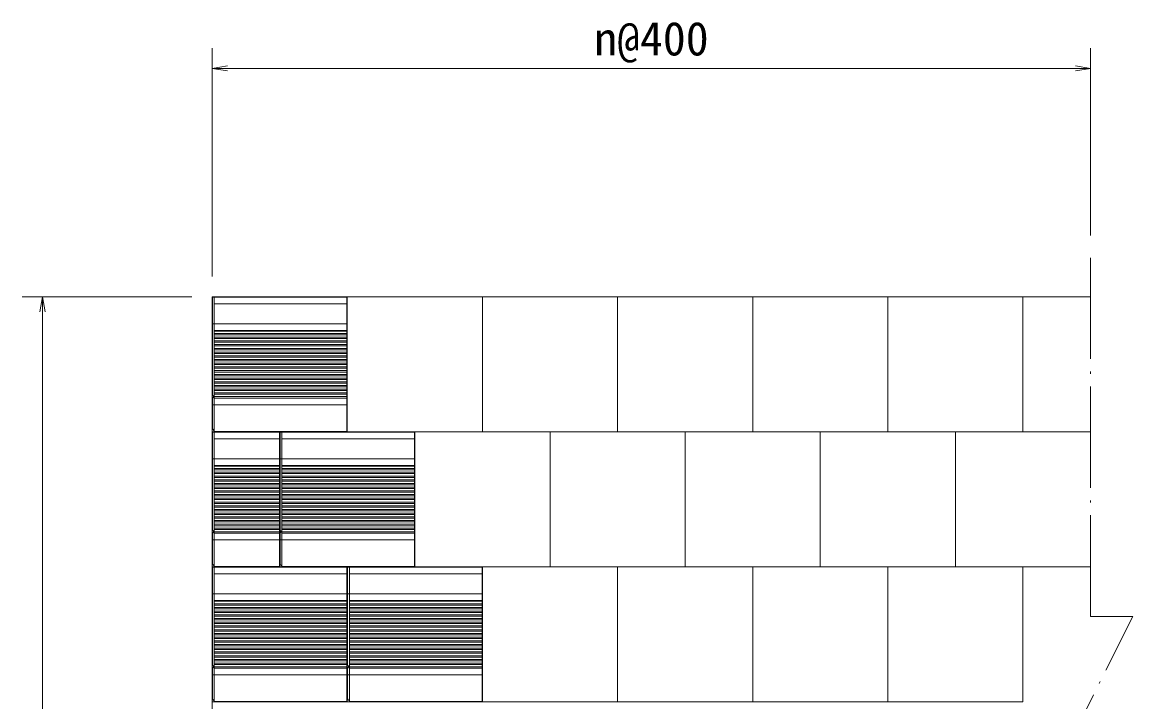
# Model space of a CAD drawing. Units: millimetres, scale not verified. Extents: x 122 to 42172, y -467 to 29233.
# Drawn here: x 27435 to 34009, y 20101 to 24126 of the extents above; entities that cross this region are included whole.
import ezdxf
from ezdxf.enums import TextEntityAlignment as Align

# ---------------------------------------------------------------- set-up
doc = ezdxf.new("R2010")
doc.units = ezdxf.units.MM
doc.header["$LTSCALE"] = 50
doc.linetypes.add('LONG_DASHED_DOTTED', pattern=[15.25, 12, -1.5, 0.25, -1.5])
for name, color, linetype, lineweight in [('D-BMK', 2, 'LONG_DASHED_DOTTED', 13), ('D-STR', 1, 'Continuous', 13), ('D-STR-DIM', 7, 'Continuous', 13), ('D-STR-STR（BLOCK）', 1, 'Continuous', 13)]:
    doc.layers.add(name, color=color, linetype=linetype, lineweight=lineweight)
doc.styles.add('ＭＳ ゴシック', font='')
doc.styles.get('ＭＳ ゴシック').set_extended_font_data('MS Gothic')

msp = doc.modelspace()

# ---------------------------------------------------------------- linework, layer by layer
at = {"layer": 'D-BMK'}
for p, q in [((33759.21, 20606.08), (33759.21, 22742.1)), ((33509.21, 19606.08), (34009.21, 20606.08)), ((33759.21, 20606.08), (34009.21, 20606.08))]:
    msp.add_line(p, q, dxfattribs=at)
at = {"layer": 'D-STR'}
for q in [(33759.21, 22500.08), (28559.21, 16900.08)]:
    msp.add_line((28559.21, 22500.08), q, dxfattribs=at)
at = {"layer": 'D-STR-DIM'}
for p, q in [((28559.21, 22620.08), (28559.21, 23972.08)), ((33759.21, 22862.1), (33759.21, 23972.08)), ((28649.21, 23867.08), (28559.21, 23852.08)), ((33669.21, 23867.08), (33759.21, 23852.08)), ((28649.21, 23837.08), (28559.21, 23852.08)), ((28559.21, 23852.08), (28649.21, 23852.08)), ((28649.21, 23852.08), (33669.21, 23852.08)), ((33669.21, 23837.08), (33759.21, 23852.08)), ((33759.21, 23852.08), (33669.21, 23852.08)), ((28439.21, 22500.08), (27434.52, 22500.08)), ((27539.52, 22410.08), (27554.52, 22500.08)), ((27569.52, 22410.08), (27554.52, 22500.08)), ((27554.52, 22500.08), (27554.52, 22410.08)), ((27554.52, 22410.08), (27554.52, 16990.08))]:
    msp.add_line(p, q, dxfattribs=at)
at = {"layer": 'D-STR-STR（BLOCK）'}
for p, q in [((28561.21, 22498.08), (29357.21, 22498.08)), ((28561.21, 22498.08), (28561.21, 21918.08)), ((28571.21, 21702.08), (28571.21, 22498.08)), ((29357.21, 21702.08), (29357.21, 22498.08)), ((33759.21, 22500.08), (33359.21, 22500.08)), ((33359.21, 22500.08), (33359.21, 21700.08)), ((29357.21, 22458.08), (28571.21, 22458.08)), ((29357.21, 22340.08), (28561.21, 22340.08)), ((29357.21, 22300.08), (28571.21, 22300.08)), ((29357.21, 22296.08), (28571.21, 22296.08)), ((29357.21, 22282.08), (28571.21, 22282.08)), ((29357.21, 22274.08), (28571.21, 22274.08)), ((29357.21, 22260.08), (28571.21, 22260.08)), ((29357.21, 22252.08), (28571.21, 22252.08)), ((29357.21, 22238.08), (28571.21, 22238.08)), ((29357.21, 22230.08), (28571.21, 22230.08)), ((29357.21, 22216.08), (28571.21, 22216.08)), ((29357.21, 22208.08), (28571.21, 22208.08)), ((29357.21, 22194.08), (28571.21, 22194.08)), ((29357.21, 22186.08), (28571.21, 22186.08)), ((29357.21, 22172.08), (28571.21, 22172.08)), ((29357.21, 22164.08), (28571.21, 22164.08)), ((29357.21, 22150.08), (28571.21, 22150.08)), ((29357.21, 22142.08), (28571.21, 22142.08)), ((29357.21, 22128.08), (28571.21, 22128.08)), ((29357.21, 22120.08), (28571.21, 22120.08)), ((29357.21, 22106.08), (28571.21, 22106.08)), ((29357.21, 22098.08), (28571.21, 22098.08)), ((29357.21, 22084.08), (28571.21, 22084.08)), ((29357.21, 22076.08), (28571.21, 22076.08)), ((29357.21, 22062.08), (28571.21, 22062.08)), ((29357.21, 22054.08), (28571.21, 22054.08)), ((29357.21, 22040.08), (28571.21, 22040.08)), ((29357.21, 22032.08), (28571.21, 22032.08)), ((29357.21, 22018.08), (28571.21, 22018.08)), ((29357.21, 22010.08), (28571.21, 22010.08)), ((29357.21, 21996.08), (28571.21, 21996.08)), ((29357.21, 21988.08), (28571.21, 21988.08)), ((29357.21, 21974.08), (28571.21, 21974.08)), ((29357.21, 21966.08), (28571.21, 21966.08)), ((28561.21, 21920.39), (28561.21, 21918.08)), ((28561.21, 21717.74), (28561.21, 21898.77)), ((28561.21, 21898.77), (28561.21, 21896.46)), ((28566.04, 21911.6), (28562.38, 21915.25)), ((28562.38, 21901.6), (28566.04, 21905.25)), ((28567.21, 21908.08), (28567.21, 21908.77)), ((29357.21, 21952.08), (28571.21, 21952.08)), ((29357.21, 21944.08), (28571.21, 21944.08)), ((29357.21, 21930.08), (28571.21, 21930.08)), ((29357.21, 21922.08), (28571.21, 21922.08)), ((29357.21, 21908.08), (28571.21, 21908.08)), ((29357.21, 21900.08), (28571.21, 21900.08)), ((29357.21, 21860.08), (28561.21, 21860.08)), ((28561.21, 21698.08), (28957.21, 21698.08)), ((28561.21, 21698.08), (28561.21, 21118.08)), ((28562.38, 21714.91), (28571.21, 21706.08)), ((28571.21, 21702.08), (28571.21, 21706.08)), ((28571.21, 21702.08), (29357.21, 21702.08)), ((28571.21, 20902.08), (28571.21, 21698.08)), ((28957.21, 20902.08), (28957.21, 21698.08)), ((28961.21, 21698.08), (29757.21, 21698.08)), ((28961.21, 21698.08), (28961.21, 21118.08)), ((28971.21, 20902.08), (28971.21, 21698.08)), ((29757.21, 20902.08), (29757.21, 21698.08)), ((33759.21, 21700.08), (32959.21, 21700.08)), ((32959.21, 21700.08), (32959.21, 20900.08)), ((33359.21, 21700.08), (33759.21, 21700.08)), ((28957.21, 21658.08), (28571.21, 21658.08)), ((29757.21, 21658.08), (28971.21, 21658.08)), ((28957.21, 21540.08), (28561.21, 21540.08)), ((28957.21, 21500.08), (28571.21, 21500.08)), ((29757.21, 21540.08), (28961.21, 21540.08)), ((29757.21, 21500.08), (28971.21, 21500.08)), ((28957.21, 21496.08), (28571.21, 21496.08)), ((28957.21, 21482.08), (28571.21, 21482.08)), ((28957.21, 21474.08), (28571.21, 21474.08)), ((28957.21, 21460.08), (28571.21, 21460.08)), ((28957.21, 21452.08), (28571.21, 21452.08)), ((28957.21, 21438.08), (28571.21, 21438.08)), ((29757.21, 21496.08), (28971.21, 21496.08)), ((29757.21, 21482.08), (28971.21, 21482.08)), ((29757.21, 21474.08), (28971.21, 21474.08)), ((29757.21, 21460.08), (28971.21, 21460.08)), ((29757.21, 21452.08), (28971.21, 21452.08)), ((29757.21, 21438.08), (28971.21, 21438.08)), ((28957.21, 21430.08), (28571.21, 21430.08)), ((28957.21, 21416.08), (28571.21, 21416.08)), ((28957.21, 21408.08), (28571.21, 21408.08)), ((28957.21, 21394.08), (28571.21, 21394.08)), ((28957.21, 21386.08), (28571.21, 21386.08)), ((28957.21, 21372.08), (28571.21, 21372.08)), ((29757.21, 21430.08), (28971.21, 21430.08)), ((29757.21, 21416.08), (28971.21, 21416.08)), ((29757.21, 21408.08), (28971.21, 21408.08)), ((29757.21, 21394.08), (28971.21, 21394.08)), ((29757.21, 21386.08), (28971.21, 21386.08)), ((29757.21, 21372.08), (28971.21, 21372.08)), ((28957.21, 21364.08), (28571.21, 21364.08)), ((28957.21, 21350.08), (28571.21, 21350.08)), ((28957.21, 21342.08), (28571.21, 21342.08)), ((28957.21, 21328.08), (28571.21, 21328.08)), ((28957.21, 21320.08), (28571.21, 21320.08)), ((28957.21, 21306.08), (28571.21, 21306.08)), ((29757.21, 21364.08), (28971.21, 21364.08)), ((29757.21, 21350.08), (28971.21, 21350.08)), ((29757.21, 21342.08), (28971.21, 21342.08)), ((29757.21, 21328.08), (28971.21, 21328.08)), ((29757.21, 21320.08), (28971.21, 21320.08)), ((29757.21, 21306.08), (28971.21, 21306.08)), ((28957.21, 21298.08), (28571.21, 21298.08)), ((28957.21, 21284.08), (28571.21, 21284.08)), ((28957.21, 21276.08), (28571.21, 21276.08)), ((28957.21, 21262.08), (28571.21, 21262.08)), ((28957.21, 21254.08), (28571.21, 21254.08)), ((28957.21, 21240.08), (28571.21, 21240.08)), ((29757.21, 21298.08), (28971.21, 21298.08)), ((29757.21, 21284.08), (28971.21, 21284.08)), ((29757.21, 21276.08), (28971.21, 21276.08)), ((29757.21, 21262.08), (28971.21, 21262.08)), ((29757.21, 21254.08), (28971.21, 21254.08)), ((29757.21, 21240.08), (28971.21, 21240.08)), ((28957.21, 21232.08), (28571.21, 21232.08)), ((28957.21, 21218.08), (28571.21, 21218.08)), ((28957.21, 21210.08), (28571.21, 21210.08)), ((28957.21, 21196.08), (28571.21, 21196.08)), ((28957.21, 21188.08), (28571.21, 21188.08)), ((28957.21, 21174.08), (28571.21, 21174.08)), ((29757.21, 21232.08), (28971.21, 21232.08)), ((29757.21, 21218.08), (28971.21, 21218.08)), ((29757.21, 21210.08), (28971.21, 21210.08)), ((29757.21, 21196.08), (28971.21, 21196.08)), ((29757.21, 21188.08), (28971.21, 21188.08)), ((29757.21, 21174.08), (28971.21, 21174.08)), ((28561.21, 21120.39), (28561.21, 21118.08)), ((28566.04, 21111.6), (28562.38, 21115.25)), ((28562.38, 21101.6), (28566.04, 21105.25)), ((28567.21, 21108.08), (28567.21, 21108.77)), ((28957.21, 21166.08), (28571.21, 21166.08)), ((28957.21, 21152.08), (28571.21, 21152.08)), ((28957.21, 21144.08), (28571.21, 21144.08)), ((28957.21, 21130.08), (28571.21, 21130.08)), ((28957.21, 21122.08), (28571.21, 21122.08)), ((28957.21, 21108.08), (28571.21, 21108.08)), ((28961.21, 21120.39), (28961.21, 21118.08)), ((28966.04, 21111.6), (28962.38, 21115.25)), ((28962.38, 21101.6), (28966.04, 21105.25)), ((28967.21, 21108.08), (28967.21, 21108.77)), ((29757.21, 21166.08), (28971.21, 21166.08)), ((29757.21, 21152.08), (28971.21, 21152.08)), ((29757.21, 21144.08), (28971.21, 21144.08)), ((29757.21, 21130.08), (28971.21, 21130.08)), ((29757.21, 21122.08), (28971.21, 21122.08)), ((29757.21, 21108.08), (28971.21, 21108.08)), ((28561.21, 20917.74), (28561.21, 21098.77)), ((28561.21, 21098.77), (28561.21, 21096.46)), ((28957.21, 21060.08), (28561.21, 21060.08)), ((28957.21, 21100.08), (28571.21, 21100.08)), ((28961.21, 20917.74), (28961.21, 21098.77)), ((28961.21, 21098.77), (28961.21, 21096.46)), ((29757.21, 21060.08), (28961.21, 21060.08)), ((29757.21, 21100.08), (28971.21, 21100.08)), ((28562.38, 20914.91), (28571.21, 20906.08)), ((28962.38, 20914.91), (28971.21, 20906.08)), ((28561.21, 20898.08), (29357.21, 20898.08)), ((28561.21, 20898.08), (28561.21, 20318.08)), ((28571.21, 20902.08), (28571.21, 20906.08)), ((28571.21, 20902.08), (28957.21, 20902.08)), ((28571.21, 20102.08), (28571.21, 20898.08)), ((29357.21, 20858.08), (28571.21, 20858.08)), ((28971.21, 20902.08), (28971.21, 20906.08)), ((28971.21, 20902.08), (29757.21, 20902.08)), ((29357.21, 20102.08), (29357.21, 20898.08)), ((29361.21, 20898.08), (30157.21, 20898.08)), ((29361.21, 20898.08), (29361.21, 20318.08)), ((29371.21, 20102.08), (29371.21, 20898.08)), ((30157.21, 20858.08), (29371.21, 20858.08)), ((30157.21, 20102.08), (30157.21, 20898.08)), ((32959.21, 20900.08), (33759.21, 20900.08)), ((33759.21, 20900.08), (33359.21, 20900.08)), ((33359.21, 20900.08), (33359.21, 20100.08)), ((29357.21, 20740.08), (28561.21, 20740.08)), ((30157.21, 20740.08), (29361.21, 20740.08)), ((29357.21, 20700.08), (28571.21, 20700.08)), ((29357.21, 20696.08), (28571.21, 20696.08)), ((29357.21, 20682.08), (28571.21, 20682.08)), ((29357.21, 20674.08), (28571.21, 20674.08)), ((29357.21, 20660.08), (28571.21, 20660.08)), ((29357.21, 20652.08), (28571.21, 20652.08)), ((30157.21, 20700.08), (29371.21, 20700.08)), ((30157.21, 20696.08), (29371.21, 20696.08)), ((30157.21, 20682.08), (29371.21, 20682.08)), ((30157.21, 20674.08), (29371.21, 20674.08)), ((30157.21, 20660.08), (29371.21, 20660.08)), ((30157.21, 20652.08), (29371.21, 20652.08)), ((29357.21, 20638.08), (28571.21, 20638.08)), ((29357.21, 20630.08), (28571.21, 20630.08)), ((29357.21, 20616.08), (28571.21, 20616.08)), ((29357.21, 20608.08), (28571.21, 20608.08)), ((29357.21, 20594.08), (28571.21, 20594.08)), ((29357.21, 20586.08), (28571.21, 20586.08)), ((30157.21, 20638.08), (29371.21, 20638.08)), ((30157.21, 20630.08), (29371.21, 20630.08)), ((30157.21, 20616.08), (29371.21, 20616.08)), ((30157.21, 20608.08), (29371.21, 20608.08)), ((30157.21, 20594.08), (29371.21, 20594.08)), ((30157.21, 20586.08), (29371.21, 20586.08)), ((29357.21, 20572.08), (28571.21, 20572.08)), ((29357.21, 20564.08), (28571.21, 20564.08)), ((29357.21, 20550.08), (28571.21, 20550.08)), ((29357.21, 20542.08), (28571.21, 20542.08)), ((29357.21, 20528.08), (28571.21, 20528.08)), ((29357.21, 20520.08), (28571.21, 20520.08)), ((30157.21, 20572.08), (29371.21, 20572.08)), ((30157.21, 20564.08), (29371.21, 20564.08)), ((30157.21, 20550.08), (29371.21, 20550.08)), ((30157.21, 20542.08), (29371.21, 20542.08)), ((30157.21, 20528.08), (29371.21, 20528.08)), ((30157.21, 20520.08), (29371.21, 20520.08)), ((29357.21, 20506.08), (28571.21, 20506.08)), ((29357.21, 20498.08), (28571.21, 20498.08)), ((29357.21, 20484.08), (28571.21, 20484.08)), ((29357.21, 20476.08), (28571.21, 20476.08)), ((29357.21, 20462.08), (28571.21, 20462.08)), ((29357.21, 20454.08), (28571.21, 20454.08)), ((30157.21, 20506.08), (29371.21, 20506.08)), ((30157.21, 20498.08), (29371.21, 20498.08)), ((30157.21, 20484.08), (29371.21, 20484.08)), ((30157.21, 20476.08), (29371.21, 20476.08)), ((30157.21, 20462.08), (29371.21, 20462.08)), ((30157.21, 20454.08), (29371.21, 20454.08)), ((29357.21, 20440.08), (28571.21, 20440.08)), ((29357.21, 20432.08), (28571.21, 20432.08)), ((29357.21, 20418.08), (28571.21, 20418.08)), ((29357.21, 20410.08), (28571.21, 20410.08)), ((29357.21, 20396.08), (28571.21, 20396.08)), ((29357.21, 20388.08), (28571.21, 20388.08)), ((30157.21, 20440.08), (29371.21, 20440.08)), ((30157.21, 20432.08), (29371.21, 20432.08)), ((30157.21, 20418.08), (29371.21, 20418.08)), ((30157.21, 20410.08), (29371.21, 20410.08)), ((30157.21, 20396.08), (29371.21, 20396.08)), ((30157.21, 20388.08), (29371.21, 20388.08)), ((28561.21, 20320.39), (28561.21, 20318.08)), ((29357.21, 20374.08), (28571.21, 20374.08)), ((29357.21, 20366.08), (28571.21, 20366.08)), ((29357.21, 20352.08), (28571.21, 20352.08)), ((29357.21, 20344.08), (28571.21, 20344.08)), ((29357.21, 20330.08), (28571.21, 20330.08)), ((29357.21, 20322.08), (28571.21, 20322.08)), ((29361.21, 20320.39), (29361.21, 20318.08)), ((30157.21, 20374.08), (29371.21, 20374.08)), ((30157.21, 20366.08), (29371.21, 20366.08)), ((30157.21, 20352.08), (29371.21, 20352.08)), ((30157.21, 20344.08), (29371.21, 20344.08)), ((30157.21, 20330.08), (29371.21, 20330.08)), ((30157.21, 20322.08), (29371.21, 20322.08)), ((28561.21, 20117.74), (28561.21, 20298.77)), ((28561.21, 20298.77), (28561.21, 20296.46)), ((29357.21, 20260.08), (28561.21, 20260.08)), ((28566.04, 20311.6), (28562.38, 20315.25)), ((28562.38, 20301.6), (28566.04, 20305.25)), ((28567.21, 20308.08), (28567.21, 20308.77)), ((29357.21, 20308.08), (28571.21, 20308.08)), ((29357.21, 20300.08), (28571.21, 20300.08)), ((29361.21, 20117.74), (29361.21, 20298.77)), ((29361.21, 20298.77), (29361.21, 20296.46)), ((30157.21, 20260.08), (29361.21, 20260.08)), ((29366.04, 20311.6), (29362.38, 20315.25)), ((29362.38, 20301.6), (29366.04, 20305.25)), ((29367.21, 20308.08), (29367.21, 20308.77)), ((30157.21, 20308.08), (29371.21, 20308.08)), ((30157.21, 20300.08), (29371.21, 20300.08)), ((28562.38, 20114.91), (28571.21, 20106.08)), ((28571.21, 20102.08), (28571.21, 20106.08)), ((28571.21, 20102.08), (29357.21, 20102.08)), ((29362.38, 20114.91), (29371.21, 20106.08)), ((29371.21, 20102.08), (29371.21, 20106.08)), ((29371.21, 20102.08), (30157.21, 20102.08))]:
    msp.add_line(p, q, dxfattribs=at)
for points in [[(28559.21, 22500.08), (28559.21, 21700.08), (29359.21, 21700.08), (29359.21, 22500.08)], [(29359.21, 22500.08), (29359.21, 21700.08), (30159.21, 21700.08), (30159.21, 22500.08)], [(30159.21, 22500.08), (30159.21, 21700.08), (30959.21, 21700.08), (30959.21, 22500.08)], [(30959.21, 22500.08), (30959.21, 21700.08), (31759.21, 21700.08), (31759.21, 22500.08)], [(31759.21, 22500.08), (31759.21, 21700.08), (32559.21, 21700.08), (32559.21, 22500.08)], [(32559.21, 22500.08), (32559.21, 21700.08), (33359.21, 21700.08), (33359.21, 22500.08)], [(28559.21, 21700.08), (28559.21, 20900.08), (28959.21, 20900.08), (28959.21, 21700.08)], [(28959.21, 21700.08), (28959.21, 20900.08), (29759.21, 20900.08), (29759.21, 21700.08)], [(29759.21, 21700.08), (29759.21, 20900.08), (30559.21, 20900.08), (30559.21, 21700.08)], [(30559.21, 21700.08), (30559.21, 20900.08), (31359.21, 20900.08), (31359.21, 21700.08)], [(31359.21, 21700.08), (31359.21, 20900.08), (32159.21, 20900.08), (32159.21, 21700.08)], [(32159.21, 21700.08), (32159.21, 20900.08), (32959.21, 20900.08), (32959.21, 21700.08)], [(28559.21, 20900.08), (28559.21, 20100.08), (29359.21, 20100.08), (29359.21, 20900.08)], [(29359.21, 20900.08), (29359.21, 20100.08), (30159.21, 20100.08), (30159.21, 20900.08)], [(30159.21, 20900.08), (30159.21, 20100.08), (30959.21, 20100.08), (30959.21, 20900.08)], [(30959.21, 20900.08), (30959.21, 20100.08), (31759.21, 20100.08), (31759.21, 20900.08)], [(31759.21, 20900.08), (31759.21, 20100.08), (32559.21, 20100.08), (32559.21, 20900.08)], [(32559.21, 20900.08), (32559.21, 20100.08), (33359.21, 20100.08), (33359.21, 20900.08)]]:
    msp.add_lwpolyline(points, close=True, dxfattribs=at)
for centre, start, end in [((28565.21, 21918.08), 180, 225), ((28565.21, 21898.77), 135, 180), ((28563.21, 21908.77), 0, 45), ((28563.21, 21908.08), 315, 0), ((28565.21, 21717.74), 180, 225), ((28565.21, 21118.08), 180, 225), ((28563.21, 21108.77), 0, 45), ((28563.21, 21108.08), 315, 0), ((28965.21, 21118.08), 180, 225), ((28963.21, 21108.77), 0, 45), ((28963.21, 21108.08), 315, 0), ((28565.21, 21098.77), 135, 180), ((28965.21, 21098.77), 135, 180), ((28565.21, 20917.74), 180, 225), ((28965.21, 20917.74), 180, 225), ((28565.21, 20318.08), 180, 225), ((29365.21, 20318.08), 180, 225), ((28565.21, 20298.77), 135, 180), ((28563.21, 20308.77), 0, 45), ((28563.21, 20308.08), 315, 0), ((29365.21, 20298.77), 135, 180), ((29363.21, 20308.77), 0, 45), ((29363.21, 20308.08), 315, 0), ((28565.21, 20117.74), 180, 225), ((29365.21, 20117.74), 180, 225)]:
    msp.add_arc(centre, 4, start, end, dxfattribs=at)

# ---------------------------------------------------------------- texts
at = {"layer": 'D-STR-DIM', "style": 'ＭＳ ゴシック'}
msp.add_text('n@400', height=199.4, dxfattribs=at).set_placement((31159.21, 24028.28), align=Align.MIDDLE_CENTER)

doc.saveas('drawing.dxf')
